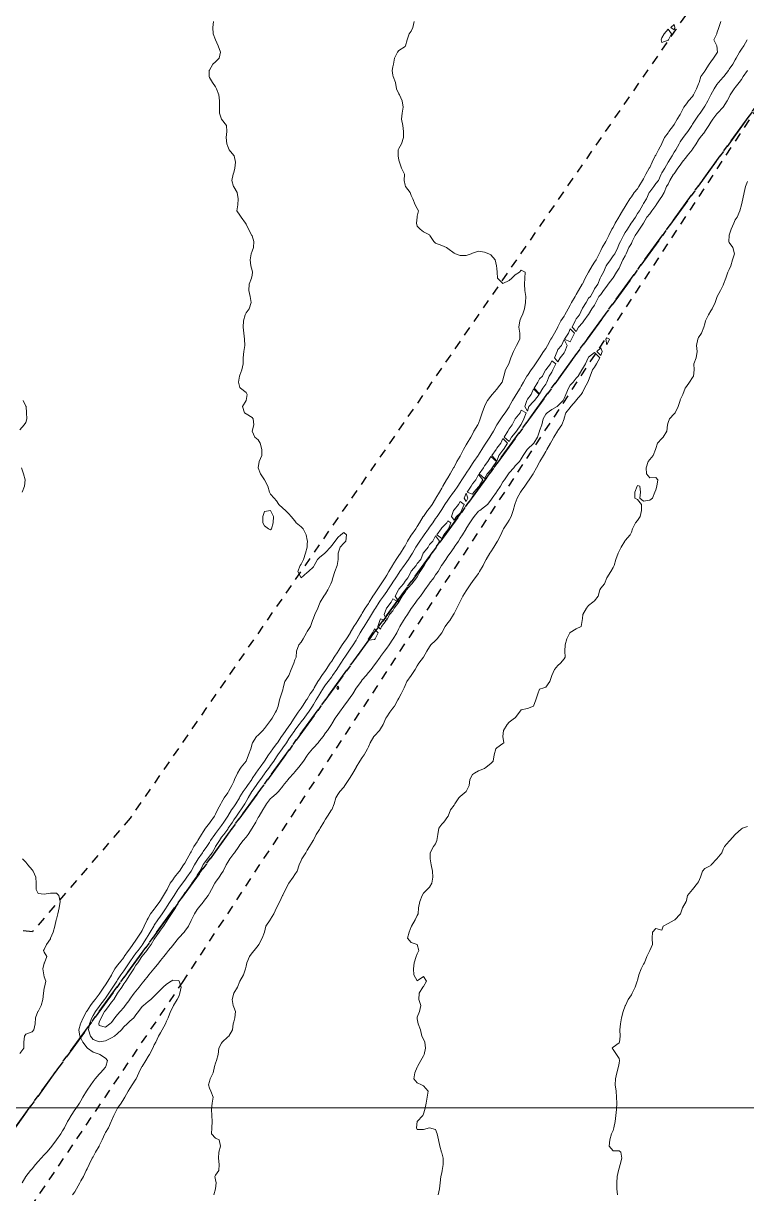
# Model space of a CAD drawing. Header units: centimetres. Extents: x 0 to 642158, y -847 to 649707.
# Drawn here: x 616081 to 616140.2, y 620880.4 to 620976.1 of the extents above; entities that cross this region are included whole.
import ezdxf

# ---------------------------------------------------------------- set-up
doc = ezdxf.new("R2010")
doc.units = ezdxf.units.CM
doc.header["$MEASUREMENT"] = 0
doc.linetypes.add('CENTERX2', pattern=[4, 2.5, -0.5, 0.5, -0.5])
doc.linetypes.add('JIS_02_0.7', pattern=[1.35, 0.75, -0.6])
for name, color, linetype, lineweight in [('MEV_grille', 254, 'Continuous', 9), ('WAL_parcellaire agricole', 7, 'JIS_02_0.7', 25), ('WAL_topographie 0.5', 253, 'Continuous', 20)]:
    doc.layers.add(name, color=color, linetype=linetype, lineweight=lineweight)
doc.layers.add('SPW_parcellaire cadastral', color=7, linetype='CENTERX2', lineweight=25, true_color=0xff0542)

# ---------------------------------------------------------------- blocks, each defined once
blk = doc.blocks.new('*U114')
at = {"layer": 'MEV_grille', "transparency": 33554687}
blk.add_lwpolyline([(-1338.461, 0), (1338.461, 0)], dxfattribs=at)
blk = doc.blocks.new('*U115')
at = {"layer": 'MEV_grille', "color": 0, "linetype": 'ByBlock', "lineweight": -2, "transparency": 16777216}
blk.add_blockref('*U114', (0, -1500), dxfattribs=at)

msp = doc.modelspace()

# ---------------------------------------------------------------- linework, layer by layer
at = {"layer": 'SPW_parcellaire cadastral'}
for points in [[(616031.537, 621061.047), (616071.296, 621032.515), (616131.436, 621110.214), (616203.864, 621055.115), (616144.734, 620974.533), (616080.198, 620885.531), (616077.163, 620887.867), (616061.829, 620900.382), (616015.821, 620937.439), (615969.003, 620975.449), (615975.675, 621007.177), (615976.309, 621011.064), (615979.34, 621025.789), (615982.812, 621040.628), (615983.011, 621041.574), (615985.549, 621053.648), (615985.909, 621055.307), (615989.278, 621069.963), (615990.634, 621076.479), (615992.086, 621082.87), (615993.251, 621088.613), (615997.419, 621085.792), (616031.537, 621061.047)], [(616080.198, 620885.531), (616144.734, 620974.533), (616149.715, 620970.824), (616191.526, 620940.742), (616250.942, 621018.209), (616261.912, 620966.122), (616263.613, 620952.538), (616261.41, 620918.602), (616259.582, 620897.225), (616259.185, 620882.418), (616258.186, 620828.585), (616258.195, 620804.368), (616254.945, 620806.243), (616180.117, 620849.425), (616137.678, 620793.39), (616104.658, 620794.238), (616090.293, 620793.326), (616059.536, 620788.639)]]:
    msp.add_lwpolyline(points, dxfattribs=at)
at = {"layer": 'WAL_parcellaire agricole'}
for points in [[(615993.69, 621087.772), (615996.857, 621085.772), (616071.363, 621033.532), (616158.049, 621144.691), (616223.154, 621092.299), (616150.533, 620998.958), (616089.777, 620911.085), (616081.778, 620901.784), (616076.078, 620902.284), (616069.979, 620895.383), (615970.471, 620972.87), (615993.69, 621087.772)], [(616256.531, 621010.471), (616261.045, 620978.872), (616264.204, 620946.972), (616264.54, 620929.472), (616262.543, 620906.472), (616257.382, 620855.139), (616253.22, 620818.805), (616251.222, 620803.638), (616172.383, 620852.629), (616133.223, 620798.458), (616052.891, 620793.615), (616033.49, 620809.78), (616068.05, 620859.117), (616094.045, 620897.619), (616146.369, 620977.291), (616189.372, 620943.13), (616227.866, 620992.8), (616253.195, 621026.136), (616256.531, 621010.471)]]:
    msp.add_lwpolyline(points, dxfattribs=at)
at = {"layer": 'WAL_topographie 0.5'}
for points in [[(616096.583, 620976.25), (616096.536, 620975.75), (616096.573, 620975.25), (616096.75, 620974.75), (616096.75, 620974.75), (616096.961, 620974.25), (616097.15, 620973.75), (616097.04, 620973.25), (616096.75, 620972.95), (616096.528, 620972.75), (616096.25, 620972.281), (616096.232, 620972.25), (616096.227, 620971.75), (616096.25, 620971.679), (616096.5, 620971.25), (616096.75, 620970.917), (616096.844, 620970.75), (616097.017, 620970.25), (616097.083, 620969.75), (616097.088, 620969.25), (616097.073, 620968.75), (616097.25, 620968.25), (616097.25, 620968.25), (616097.646, 620967.75), (616097.672, 620967.25), (616097.622, 620966.75), (616097.69, 620966.25), (616097.75, 620966.023), (616097.881, 620965.75), (616098.25, 620965.278), (616098.266, 620965.25), (616098.38, 620964.75), (616098.344, 620964.25), (616098.25, 620963.904), (616098.199, 620963.75), (616098.089, 620963.25), (616098.212, 620962.75), (616098.25, 620962.717), (616098.519, 620962.25), (616098.598, 620961.75), (616098.565, 620961.25), (616098.5, 620960.75), (616098.75, 620960.4), (616098.857, 620960.25), (616099.194, 620959.75), (616099.25, 620959.673), (616099.44, 620959.25), (616099.733, 620958.75), (616099.75, 620958.704), (616099.889, 620958.25), (616099.863, 620957.75), (616099.75, 620957.458), (616099.657, 620957.25), (616099.574, 620956.75), (616099.646, 620956.25), (616099.75, 620955.875), (616099.783, 620955.75), (616099.75, 620955.5), (616099.7, 620955.25), (616099.5, 620954.75), (616099.486, 620954.25), (616099.588, 620953.75), (616099.657, 620953.25), (616099.515, 620952.75), (616099.25, 620952.429), (616099.181, 620952.25), (616099.047, 620951.75), (616099.021, 620951.25), (616099.074, 620950.75), (616099.128, 620950.25), (616099.139, 620949.75), (616099.058, 620949.25), (616099, 620948.75), (616099.007, 620948.25), (616098.913, 620947.75), (616098.75, 620947.313), (616098.72, 620947.25), (616098.621, 620946.75), (616098.75, 620946.306), (616098.8, 620946.25), (616099.25, 620945.904), (616099.33, 620945.75), (616099.25, 620945.25), (616099.25, 620945.25), (616098.956, 620944.75), (616099.132, 620944.25), (616099.25, 620944.15), (616099.75, 620943.85), (616099.824, 620943.75), (616099.885, 620943.25), (616099.75, 620942.75), (616099.958, 620942.25), (616100.25, 620942.031), (616100.411, 620941.75), (616100.54, 620941.25), (616100.536, 620940.75), (616100.317, 620940.25), (616100.25, 620939.75), (616100.432, 620939.25), (616100.75, 620938.75), (616100.75, 620938.75), (616101.019, 620938.25), (616101.162, 620937.75), (616101.25, 620937.583), (616101.55, 620937.25), (616101.75, 620937.028), (616101.929, 620936.75), (616102.25, 620936.45), (616102.464, 620936.25), (616102.75, 620935.964), (616102.95, 620935.75), (616103.25, 620935.404), (616103.35, 620935.25), (616103.75, 620934.902), (616103.917, 620934.75), (616104.157, 620934.25), (616104.25, 620933.833), (616104.269, 620933.75), (616104.25, 620933.5), (616104.235, 620933.25), (616104.115, 620932.75), (616103.936, 620932.25), (616103.75, 620931.854), (616103.684, 620931.75), (616103.493, 620931.25), (616103.75, 620930.75), (616104.25, 620931.177), (616104.368, 620931.25), (616104.75, 620931.632), (616104.818, 620931.75), (616105.099, 620932.25), (616105.25, 620932.41), (616105.686, 620932.75), (616105.75, 620932.816), (616106.143, 620933.25), (616106.25, 620933.375), (616106.544, 620933.75), (616106.75, 620934.038), (616107, 620934.25), (616107.25, 620934.456), (616107.456, 620934.25), (616107.4, 620933.75), (616107.25, 620933.568), (616106.941, 620933.25), (616106.774, 620932.75), (616106.774, 620932.25), (616106.75, 620932.083), (616106.699, 620931.75), (616106.495, 620931.25), (616106.348, 620930.75), (616106.25, 620930.427), (616106.169, 620930.25), (616105.926, 620929.75), (616105.75, 620929.44), (616105.609, 620929.25), (616105.314, 620928.75), (616105.25, 620928.604), (616105.111, 620928.25), (616104.871, 620927.75), (616104.75, 620927.442), (616104.672, 620927.25), (616104.512, 620926.75), (616104.25, 620926.36), (616104.182, 620926.25), (616103.927, 620925.75), (616103.75, 620925.482), (616103.564, 620925.25), (616103.37, 620924.75), (616103.342, 620924.25), (616103.25, 620924.017), (616103.155, 620923.75), (616102.935, 620923.25), (616102.75, 620922.75), (616102.75, 620922.75), (616102.417, 620922.25), (616102.287, 620921.75), (616102.25, 620921.583), (616102.147, 620921.25), (616101.996, 620920.75), (616101.886, 620920.25), (616101.75, 620919.898), (616101.657, 620919.75), (616101.372, 620919.25), (616101.25, 620919.054), (616101.009, 620918.75), (616100.75, 620918.401), (616100.615, 620918.25), (616100.25, 620917.861), (616100.107, 620917.75), (616099.778, 620917.25), (616099.75, 620917.15), (616099.637, 620916.75), (616099.462, 620916.25), (616099.25, 620915.75), (616099.25, 620915.75), (616098.86, 620915.25), (616098.75, 620915.081), (616098.538, 620914.75), (616098.317, 620914.25), (616098.25, 620914.072), (616098.098, 620913.75), (616097.818, 620913.25), (616097.75, 620913.138), (616097.454, 620912.75), (616097.25, 620912.355), (616097.184, 620912.25), (616096.906, 620911.75), (616096.75, 620911.402), (616096.659, 620911.25), (616096.316, 620910.75), (616096.25, 620910.658), (616095.927, 620910.25), (616095.75, 620909.957), (616095.615, 620909.75), (616095.319, 620909.25), (616095.25, 620909.137), (616094.988, 620908.75), (616094.75, 620908.321), (616094.708, 620908.25), (616094.429, 620907.75), (616094.25, 620907.401), (616094.14, 620907.25), (616093.795, 620906.75), (616093.75, 620906.683), (616093.412, 620906.25), (616093.25, 620906.039), (616093.039, 620905.75), (616092.792, 620905.25), (616092.75, 620905.165), (616092.506, 620904.75), (616092.25, 620904.329), (616092.192, 620904.25), (616091.825, 620903.75), (616091.75, 620903.641), (616091.44, 620903.25), (616091.25, 620902.9), (616091.165, 620902.75), (616090.925, 620902.25), (616090.75, 620901.892), (616090.661, 620901.75), (616090.349, 620901.25), (616090.25, 620901.095), (616089.996, 620900.75), (616089.75, 620900.376), (616089.652, 620900.25), (616089.297, 620899.75), (616089.25, 620899.68), (616088.901, 620899.25), (616088.75, 620899.039), (616088.532, 620898.75), (616088.261, 620898.25), (616088.25, 620898.231), (616087.936, 620897.75), (616087.75, 620897.444), (616087.61, 620897.25), (616087.29, 620896.75), (616087.25, 620896.69), (616086.903, 620896.25), (616086.75, 620896.037), (616086.521, 620895.75), (616086.25, 620895.307), (616086.212, 620895.25), (616085.924, 620894.75), (616085.75, 620894.302), (616085.723, 620894.25), (616085.584, 620893.75), (616085.66, 620893.25), (616085.75, 620893.071), (616085.893, 620892.75), (616086.25, 620892.284), (616086.289, 620892.25), (616086.75, 620891.925), (616087.25, 620891.761), (616087.299, 620891.75), (616087.75, 620891.428), (616087.925, 620891.25), (616087.783, 620890.75), (616087.75, 620890.708), (616087.359, 620890.25), (616087.25, 620890.142), (616086.91, 620889.75), (616086.75, 620889.533), (616086.549, 620889.25), (616086.25, 620888.822), (616086.202, 620888.75), (616085.911, 620888.25), (616085.75, 620887.953), (616085.641, 620887.75), (616085.285, 620887.25), (616085.25, 620887.201), (616084.938, 620886.75), (616084.75, 620886.411), (616084.664, 620886.25), (616084.41, 620885.75), (616084.25, 620885.486), (616084.106, 620885.25), (616083.75, 620884.757), (616083.745, 620884.75), (616083.372, 620884.25), (616083.25, 620884.095), (616082.963, 620883.75), (616082.75, 620883.527), (616082.487, 620883.25), (616082.25, 620882.991), (616082.045, 620882.75), (616081.75, 620882.391), (616081.636, 620882.25), (616081.25, 620881.759), (616081.244, 620881.75), (616080.937, 620881.25)], [(616112.987, 620976.25), (616112.895, 620975.75), (616112.75, 620975.475), (616112.577, 620975.25), (616112.417, 620974.75), (616112.288, 620974.25), (616112.25, 620974.206), (616111.75, 620973.886), (616111.625, 620973.75), (616111.397, 620973.25), (616111.313, 620972.75), (616111.25, 620972.536), (616111.199, 620972.25), (616111.25, 620971.85), (616111.288, 620971.75), (616111.454, 620971.25), (616111.556, 620970.75), (616111.75, 620970.321), (616111.782, 620970.25), (616112.006, 620969.75), (616112.1, 620969.25), (616112.014, 620968.75), (616111.945, 620968.25), (616112.055, 620967.75), (616112.111, 620967.25), (616112.112, 620966.75), (616111.969, 620966.25), (616111.75, 620965.861), (616111.686, 620965.75), (616111.691, 620965.25), (616111.75, 620964.917), (616111.8, 620964.75), (616111.962, 620964.25), (616112.208, 620963.75), (616112.187, 620963.25), (616112.25, 620962.875), (616112.275, 620962.75), (616112.661, 620962.25), (616112.75, 620962.022), (616112.875, 620961.75), (616113.068, 620961.25), (616113.25, 620960.942), (616113.339, 620960.75), (616113.25, 620960.334), (616113.237, 620960.25), (616113.175, 620959.75), (616113.25, 620959.517), (616113.472, 620959.25), (616113.75, 620959.042), (616114.25, 620958.788), (616114.275, 620958.75), (616114.61, 620958.25), (616114.75, 620958.129), (616115.25, 620957.926), (616115.65, 620957.75), (616115.75, 620957.692), (616116.25, 620957.295), (616116.386, 620957.25), (616116.75, 620957.112), (616117.25, 620957.102), (616117.65, 620957.25), (616117.75, 620957.298), (616118.25, 620957.464), (616118.75, 620957.368), (616119.096, 620957.25), (616119.25, 620957.176), (616119.609, 620956.75), (616119.72, 620956.25), (616119.75, 620956.05), (616119.787, 620955.75), (616119.811, 620955.25), (616120.25, 620954.824), (616120.75, 620955.067), (616120.982, 620955.25), (616121.25, 620955.518), (616121.602, 620955.75), (616121.75, 620955.904), (616122.058, 620955.75), (616122.053, 620955.25), (616122.011, 620954.75), (616122.048, 620954.25), (616122.12, 620953.75), (616122.102, 620953.25), (616122.02, 620952.75), (616121.85, 620952.25), (616121.75, 620952.054), (616121.62, 620951.75), (616121.559, 620951.25), (616121.644, 620950.75), (616121.629, 620950.25), (616121.372, 620949.75), (616121.25, 620949.536), (616121.11, 620949.25), (616120.909, 620948.75), (616120.75, 620948.315), (616120.721, 620948.25), (616120.466, 620947.75), (616120.333, 620947.25), (616120.25, 620946.929), (616120.181, 620946.75), (616119.815, 620946.25), (616119.75, 620946.169), (616119.381, 620945.75), (616119.25, 620945.593), (616118.997, 620945.25), (616118.75, 620944.78), (616118.736, 620944.75), (616118.56, 620944.25), (616118.402, 620943.75), (616118.25, 620943.36), (616118.186, 620943.25), (616117.869, 620942.75), (616117.75, 620942.5), (616117.62, 620942.25), (616117.323, 620941.75), (616117.25, 620941.617), (616117.029, 620941.25), (616116.783, 620940.75), (616116.75, 620940.685), (616116.494, 620940.25), (616116.25, 620939.804), (616116.218, 620939.75), (616115.926, 620939.25), (616115.75, 620938.918), (616115.65, 620938.75), (616115.346, 620938.25), (616115.25, 620938.086), (616115.057, 620937.75), (616114.776, 620937.25), (616114.75, 620937.206), (616114.453, 620936.75), (616114.25, 620936.438), (616114.094, 620936.25), (616113.75, 620935.765), (616113.739, 620935.75), (616113.426, 620935.25), (616113.25, 620934.939), (616113.128, 620934.75), (616112.764, 620934.25), (616112.75, 620934.228), (616112.439, 620933.75), (616112.25, 620933.36), (616112.184, 620933.25), (616111.867, 620932.75), (616111.75, 620932.56), (616111.526, 620932.25), (616111.25, 620931.791), (616111.224, 620931.75), (616110.912, 620931.25), (616110.75, 620930.948), (616110.618, 620930.75), (616110.306, 620930.25), (616110.25, 620930.157), (616109.963, 620929.75), (616109.75, 620929.434), (616109.615, 620929.25), (616109.304, 620928.75), (616109.25, 620928.651), (616108.988, 620928.25), (616108.75, 620927.836), (616108.692, 620927.75), (616108.376, 620927.25), (616108.25, 620927.035), (616108.059, 620926.75), (616107.774, 620926.25), (616107.75, 620926.206), (616107.448, 620925.75), (616107.25, 620925.444), (616107.114, 620925.25), (616106.792, 620924.75), (616106.75, 620924.681), (616106.454, 620924.25), (616106.25, 620923.929), (616106.116, 620923.75), (616105.806, 620923.25), (616105.75, 620923.161), (616105.451, 620922.75), (616105.25, 620922.445), (616105.117, 620922.25), (616104.829, 620921.75), (616104.75, 620921.61), (616104.504, 620921.25), (616104.25, 620920.824), (616104.199, 620920.75), (616103.859, 620920.25), (616103.75, 620920.083), (616103.52, 620919.75), (616103.25, 620919.335), (616103.192, 620919.25), (616102.851, 620918.75), (616102.75, 620918.602), (616102.492, 620918.25), (616102.25, 620917.889), (616102.143, 620917.75), (616101.809, 620917.25), (616101.75, 620917.162), (616101.439, 620916.75), (616101.25, 620916.465), (616101.091, 620916.25), (616100.761, 620915.75), (616100.75, 620915.735), (616100.396, 620915.25), (616100.25, 620915.042), (616100.039, 620914.75), (616099.75, 620914.309), (616099.708, 620914.25), (616099.363, 620913.75), (616099.25, 620913.582), (616099.018, 620913.25), (616098.75, 620912.816), (616098.704, 620912.75), (616098.402, 620912.25), (616098.25, 620912.014), (616098.069, 620911.75), (616097.751, 620911.25), (616097.75, 620911.249), (616097.437, 620910.75), (616097.25, 620910.476), (616097.075, 620910.25), (616096.75, 620909.829), (616096.687, 620909.75), (616096.352, 620909.25), (616096.25, 620909.079), (616096.03, 620908.75), (616095.75, 620908.349), (616095.676, 620908.25), (616095.335, 620907.75), (616095.25, 620907.605), (616095.046, 620907.25), (616094.758, 620906.75), (616094.75, 620906.738), (616094.419, 620906.25), (616094.25, 620906.002), (616094.054, 620905.75), (616093.75, 620905.348), (616093.678, 620905.25), (616093.36, 620904.75), (616093.25, 620904.578), (616093.036, 620904.25), (616092.75, 620903.799), (616092.716, 620903.75), (616092.383, 620903.25), (616092.25, 620903.052), (616092.036, 620902.75), (616091.75, 620902.317), (616091.71, 620902.25), (616091.417, 620901.75), (616091.25, 620901.476), (616091.111, 620901.25), (616090.792, 620900.75), (616090.75, 620900.692), (616090.419, 620900.25), (616090.25, 620900.025), (616090.048, 620899.75), (616089.75, 620899.314), (616089.703, 620899.25), (616089.358, 620898.75), (616089.25, 620898.599), (616089.002, 620898.25), (616088.75, 620897.86), (616088.68, 620897.75), (616088.364, 620897.25), (616088.25, 620897.081), (616088.024, 620896.75), (616087.75, 620896.361), (616087.67, 620896.25), (616087.308, 620895.75), (616087.25, 620895.672), (616086.945, 620895.25), (616086.75, 620894.93), (616086.642, 620894.75), (616086.438, 620894.25), (616086.366, 620893.75), (616086.536, 620893.25), (616086.75, 620892.982), (616087.25, 620892.791), (616087.75, 620892.872), (616088.25, 620893.096), (616088.482, 620893.25), (616088.75, 620893.467), (616089.059, 620893.75), (616089.25, 620893.992), (616089.534, 620894.25), (616089.75, 620894.47), (616090.079, 620894.75), (616090.25, 620895), (616090.447, 620895.25), (616090.75, 620895.661), (616090.855, 620895.75), (616091.25, 620896.073), (616091.456, 620896.25), (616091.75, 620896.517), (616091.98, 620896.75), (616092.25, 620897.043), (616092.474, 620897.25), (616092.75, 620897.491), (616093.138, 620897.75), (616093.25, 620897.819), (616093.75, 620897.784), (616093.78, 620897.75), (616093.932, 620897.25), (616093.845, 620896.75), (616093.75, 620896.494), (616093.61, 620896.25), (616093.31, 620895.75), (616093.25, 620895.622), (616093.064, 620895.25), (616092.88, 620894.75), (616092.75, 620894.457), (616092.654, 620894.25), (616092.382, 620893.75), (616092.25, 620893.504), (616092.104, 620893.25), (616091.861, 620892.75), (616091.75, 620892.52), (616091.626, 620892.25), (616091.355, 620891.75), (616091.25, 620891.583), (616091.044, 620891.25), (616090.75, 620890.765), (616090.741, 620890.75), (616090.496, 620890.25), (616090.265, 620889.75), (616090.25, 620889.722), (616089.949, 620889.25), (616089.75, 620888.955), (616089.619, 620888.75), (616089.326, 620888.25), (616089.25, 620888.11), (616089.046, 620887.75), (616088.75, 620887.341), (616088.697, 620887.25), (616088.434, 620886.75), (616088.25, 620886.317), (616088.222, 620886.25), (616088.004, 620885.75), (616087.75, 620885.352), (616087.696, 620885.25), (616087.477, 620884.75), (616087.25, 620884.262), (616087.244, 620884.25), (616086.95, 620883.75), (616086.75, 620883.375), (616086.679, 620883.25), (616086.423, 620882.75), (616086.25, 620882.4), (616086.177, 620882.25), (616085.948, 620881.75), (616085.75, 620881.417), (616085.661, 620881.25), (616085.385, 620880.75), (616085.25, 620880.515), (616085.059, 620880.25)], [(616138.073, 620976.25), (616137.905, 620975.75), (616137.75, 620975.286), (616137.727, 620975.25), (616137.481, 620974.75), (616137.75, 620974.25), (616137.75, 620974.25), (616137.794, 620973.75), (616137.75, 620973.654), (616137.466, 620973.25), (616137.25, 620972.954), (616137.119, 620972.75), (616136.797, 620972.25), (616136.75, 620972.185), (616136.428, 620971.75), (616136.284, 620971.25), (616136.25, 620971.14), (616136.078, 620970.75), (616135.827, 620970.25), (616135.75, 620970.126), (616135.423, 620969.75), (616135.25, 620969.524), (616135.049, 620969.25), (616134.802, 620968.75), (616134.75, 620968.652), (616134.502, 620968.25), (616134.25, 620967.817), (616134.201, 620967.75), (616133.819, 620967.25), (616133.75, 620967.148), (616133.465, 620966.75), (616133.25, 620966.271), (616133.239, 620966.25), (616132.969, 620965.75), (616132.75, 620965.314), (616132.709, 620965.25), (616132.44, 620964.75), (616132.25, 620964.317), (616132.214, 620964.25), (616131.93, 620963.75), (616131.75, 620963.392), (616131.661, 620963.25), (616131.355, 620962.75), (616131.25, 620962.569), (616130.977, 620962.25), (616130.75, 620961.915), (616130.62, 620961.75), (616130.324, 620961.25), (616130.25, 620961.108), (616130.029, 620960.75), (616129.75, 620960.288), (616129.726, 620960.25), (616129.413, 620959.75), (616129.25, 620959.41), (616129.158, 620959.25), (616128.901, 620958.75), (616128.75, 620958.414), (616128.65, 620958.25), (616128.368, 620957.75), (616128.25, 620957.508), (616128.116, 620957.25), (616127.86, 620956.75), (616127.75, 620956.554), (616127.543, 620956.25), (616127.25, 620955.756), (616127.246, 620955.75), (616126.979, 620955.25), (616126.75, 620954.773), (616126.737, 620954.75), (616126.432, 620954.25), (616126.25, 620953.927), (616126.144, 620953.75), (616125.862, 620953.25), (616125.75, 620953.038), (616125.59, 620952.75), (616125.315, 620952.25), (616125.25, 620952.141), (616124.993, 620951.75), (616124.75, 620951.269), (616124.739, 620951.25), (616124.455, 620950.75), (616124.25, 620950.383), (616124.169, 620950.25), (616123.885, 620949.75), (616123.75, 620949.512), (616123.579, 620949.25), (616123.251, 620948.75), (616123.25, 620948.748), (616122.917, 620948.25), (616122.75, 620947.991), (616122.569, 620947.75), (616122.25, 620947.297), (616122.217, 620947.25), (616121.93, 620946.75), (616121.75, 620946.422), (616121.647, 620946.25), (616121.342, 620945.75), (616121.25, 620945.592), (616121.037, 620945.25), (616120.759, 620944.75), (616120.75, 620944.736), (616120.422, 620944.25), (616120.25, 620943.999), (616120.068, 620943.75), (616119.754, 620943.25), (616119.75, 620943.244), (616119.468, 620942.75), (616119.25, 620942.378), (616119.166, 620942.25), (616118.854, 620941.75), (616118.75, 620941.585), (616118.533, 620941.25), (616118.25, 620940.806), (616118.212, 620940.75), (616117.864, 620940.25), (616117.75, 620940.08), (616117.537, 620939.75), (616117.25, 620939.301), (616117.216, 620939.25), (616116.893, 620938.75), (616116.75, 620938.525), (616116.57, 620938.25), (616116.25, 620937.791), (616116.219, 620937.75), (616115.856, 620937.25), (616115.75, 620937.1), (616115.509, 620936.75), (616115.25, 620936.324), (616115.203, 620936.25), (616114.875, 620935.75), (616114.75, 620935.579), (616114.511, 620935.25), (616114.25, 620934.887), (616114.154, 620934.75), (616113.809, 620934.25), (616113.75, 620934.166), (616113.457, 620933.75), (616113.25, 620933.423), (616113.142, 620933.25), (616112.845, 620932.75), (616112.75, 620932.599), (616112.528, 620932.25), (616112.25, 620931.844), (616112.181, 620931.75), (616111.832, 620931.25), (616111.75, 620931.132), (616111.499, 620930.75), (616111.25, 620930.381), (616111.162, 620930.25), (616110.837, 620929.75), (616110.75, 620929.622), (616110.492, 620929.25), (616110.25, 620928.913), (616110.13, 620928.75), (616109.821, 620928.25), (616109.75, 620928.138), (616109.513, 620927.75), (616109.25, 620927.319), (616109.206, 620927.25), (616108.901, 620926.75), (616108.75, 620926.517), (616108.581, 620926.25), (616108.308, 620925.75), (616108.25, 620925.65), (616108.007, 620925.25), (616107.75, 620924.89), (616107.648, 620924.75), (616107.323, 620924.25), (616107.25, 620924.138), (616107.005, 620923.75), (616106.75, 620923.381), (616106.663, 620923.25), (616106.328, 620922.75), (616106.25, 620922.649), (616105.952, 620922.25), (616105.75, 620921.978), (616105.594, 620921.75), (616105.287, 620921.25), (616105.25, 620921.192), (616104.98, 620920.75), (616104.75, 620920.376), (616104.668, 620920.25), (616104.347, 620919.75), (616104.25, 620919.617), (616103.987, 620919.25), (616103.75, 620918.951), (616103.602, 620918.75), (616103.25, 620918.286), (616103.224, 620918.25), (616102.879, 620917.75), (616102.75, 620917.559), (616102.546, 620917.25), (616102.25, 620916.833), (616102.191, 620916.75), (616101.858, 620916.25), (616101.75, 620916.085), (616101.528, 620915.75), (616101.25, 620915.376), (616101.157, 620915.25), (616100.778, 620914.75), (616100.75, 620914.714), (616100.426, 620914.25), (616100.25, 620914.005), (616100.075, 620913.75), (616099.75, 620913.288), (616099.724, 620913.25), (616099.43, 620912.75), (616099.25, 620912.453), (616099.143, 620912.25), (616098.833, 620911.75), (616098.75, 620911.658), (616098.465, 620911.25), (616098.25, 620910.951), (616098.129, 620910.75), (616097.8, 620910.25), (616097.75, 620910.187), (616097.427, 620909.75), (616097.25, 620909.528), (616097.069, 620909.25), (616096.762, 620908.75), (616096.75, 620908.731), (616096.486, 620908.25), (616096.25, 620907.961), (616096.09, 620907.75), (616095.75, 620907.278), (616095.734, 620907.25), (616095.483, 620906.75), (616095.25, 620906.401), (616095.16, 620906.25), (616094.827, 620905.75), (616094.75, 620905.647), (616094.482, 620905.25), (616094.25, 620904.956), (616094.104, 620904.75), (616093.75, 620904.254), (616093.747, 620904.25), (616093.479, 620903.75), (616093.25, 620903.403), (616093.158, 620903.25), (616092.837, 620902.75), (616092.75, 620902.622), (616092.51, 620902.25), (616092.25, 620901.923), (616092.136, 620901.75), (616091.798, 620901.25), (616091.75, 620901.186), (616091.498, 620900.75), (616091.25, 620900.424), (616091.132, 620900.25), (616090.75, 620899.773), (616090.733, 620899.75), (616090.395, 620899.25), (616090.25, 620899.043), (616090.08, 620898.75), (616089.75, 620898.265), (616089.74, 620898.25), (616089.429, 620897.75), (616089.25, 620897.515), (616089.093, 620897.25), (616088.75, 620896.762), (616088.742, 620896.75), (616088.429, 620896.25), (616088.25, 620896.029), (616088.069, 620895.75), (616087.75, 620895.34), (616087.688, 620895.25), (616087.402, 620894.75), (616087.25, 620894.388), (616087.211, 620894.25), (616087.25, 620894.112), (616087.75, 620893.98), (616088.122, 620894.25), (616088.25, 620894.367), (616088.525, 620894.75), (616088.75, 620895.01), (616088.954, 620895.25), (616089.25, 620895.598), (616089.363, 620895.75), (616089.74, 620896.25), (616089.75, 620896.262), (616090.1, 620896.75), (616090.25, 620896.93), (616090.499, 620897.25), (616090.75, 620897.575), (616090.888, 620897.75), (616091.25, 620898.182), (616091.31, 620898.25), (616091.717, 620898.75), (616091.75, 620898.79), (616092.112, 620899.25), (616092.25, 620899.422), (616092.522, 620899.75), (616092.75, 620900.045), (616092.917, 620900.25), (616093.25, 620900.657), (616093.328, 620900.75), (616093.722, 620901.25), (616093.75, 620901.28), (616094.178, 620901.75), (616094.25, 620901.843), (616094.544, 620902.25), (616094.75, 620902.701), (616094.779, 620902.75), (616095.026, 620903.25), (616095.25, 620903.604), (616095.356, 620903.75), (616095.75, 620904.212), (616095.78, 620904.25), (616096.151, 620904.75), (616096.25, 620904.933), (616096.436, 620905.25), (616096.695, 620905.75), (616096.75, 620905.835), (616097.044, 620906.25), (616097.25, 620906.545), (616097.389, 620906.75), (616097.627, 620907.25), (616097.75, 620907.472), (616097.92, 620907.75), (616098.25, 620908.175), (616098.314, 620908.25), (616098.656, 620908.75), (616098.75, 620908.899), (616099.017, 620909.25), (616099.25, 620909.535), (616099.423, 620909.75), (616099.744, 620910.25), (616099.75, 620910.26), (616100.056, 620910.75), (616100.25, 620911.132), (616100.333, 620911.25), (616100.627, 620911.75), (616100.75, 620911.963), (616100.916, 620912.25), (616101.25, 620912.678), (616101.32, 620912.75), (616101.75, 620913.099), (616101.895, 620913.25), (616102.25, 620913.697), (616102.295, 620913.75), (616102.699, 620914.25), (616102.75, 620914.316), (616103.15, 620914.75), (616103.25, 620914.873), (616103.57, 620915.25), (616103.75, 620915.488), (616103.952, 620915.75), (616104.25, 620916.208), (616104.282, 620916.25), (616104.681, 620916.75), (616104.75, 620916.837), (616105.132, 620917.25), (616105.25, 620917.401), (616105.545, 620917.75), (616105.75, 620918.047), (616105.914, 620918.25), (616106.226, 620918.75), (616106.25, 620918.79), (616106.548, 620919.25), (616106.75, 620919.559), (616106.889, 620919.75), (616107.25, 620920.25), (616107.25, 620920.25), (616107.636, 620920.75), (616107.75, 620920.946), (616107.967, 620921.25), (616108.25, 620921.722), (616108.272, 620921.75), (616108.656, 620922.25), (616108.75, 620922.384), (616109.064, 620922.75), (616109.25, 620922.986), (616109.474, 620923.25), (616109.75, 620923.63), (616109.854, 620923.75), (616110.218, 620924.25), (616110.25, 620924.297), (616110.567, 620924.75), (616110.75, 620924.997), (616110.939, 620925.25), (616111.25, 620925.73), (616111.265, 620925.75), (616111.579, 620926.25), (616111.75, 620926.604), (616111.829, 620926.75), (616112.123, 620927.25), (616112.25, 620927.467), (616112.459, 620927.75), (616112.75, 620928.233), (616112.763, 620928.25), (616113.126, 620928.75), (616113.25, 620928.919), (616113.509, 620929.25), (616113.75, 620929.582), (616113.868, 620929.75), (616114.211, 620930.25), (616114.25, 620930.308), (616114.593, 620930.75), (616114.75, 620930.985), (616114.96, 620931.25), (616115.238, 620931.75), (616115.25, 620931.771), (616115.574, 620932.25), (616115.75, 620932.518), (616115.926, 620932.75), (616116.25, 620933.218), (616116.271, 620933.25), (616116.609, 620933.75), (616116.75, 620933.984), (616116.939, 620934.25), (616117.236, 620934.75), (616117.25, 620934.77), (616117.557, 620935.25), (616117.75, 620935.564), (616117.895, 620935.75), (616118.25, 620936.179), (616118.363, 620936.25), (616118.75, 620936.559), (616118.987, 620936.75), (616119.25, 620937.105), (616119.368, 620937.25), (616119.715, 620937.75), (616119.75, 620937.808), (616120.064, 620938.25), (616120.25, 620938.591), (616120.369, 620938.75), (616120.71, 620939.25), (616120.75, 620939.321), (616121.129, 620939.75), (616121.25, 620939.91), (616121.605, 620940.25), (616121.75, 620940.467), (616121.915, 620940.75), (616122.245, 620941.25), (616122.25, 620941.255), (616122.75, 620941.731), (616122.768, 620941.75), (616123.071, 620942.25), (616123.246, 620942.75), (616123.25, 620942.762), (616123.437, 620943.25), (616123.553, 620943.75), (616123.75, 620944.134), (616123.867, 620944.25), (616124.25, 620944.517), (616124.679, 620944.75), (616124.75, 620944.817), (616125.176, 620945.25), (616125.25, 620945.411), (616125.396, 620945.75), (616125.605, 620946.25), (616125.75, 620946.5), (616126, 620946.75), (616126.25, 620947.077), (616126.402, 620947.25), (616126.698, 620947.75), (616126.75, 620947.846), (616127.003, 620948.25), (616127.214, 620948.75), (616127.25, 620948.797), (616127.75, 620949.175), (616128.175, 620948.75), (616127.908, 620948.25), (616127.75, 620947.976), (616127.58, 620947.75), (616127.383, 620947.25), (616127.25, 620946.871), (616127.179, 620946.75), (616126.919, 620946.25), (616126.75, 620945.903), (616126.657, 620945.75), (616126.25, 620945.26), (616126.234, 620945.25), (616125.795, 620944.75), (616125.75, 620944.685), (616125.404, 620944.25), (616125.25, 620943.788), (616125.243, 620943.75), (616125.079, 620943.25), (616124.75, 620942.797), (616124.706, 620942.75), (616124.419, 620942.25), (616124.25, 620941.939), (616124.133, 620941.75), (616123.845, 620941.25), (616123.75, 620941.083), (616123.556, 620940.75), (616123.269, 620940.25), (616123.25, 620940.213), (616122.99, 620939.75), (616122.75, 620939.313), (616122.71, 620939.25), (616122.385, 620938.75), (616122.25, 620938.552), (616122.028, 620938.25), (616121.75, 620937.833), (616121.679, 620937.75), (616121.425, 620937.25), (616121.25, 620936.813), (616121.231, 620936.75), (616121.097, 620936.25), (616120.912, 620935.75), (616120.75, 620935.469), (616120.623, 620935.25), (616120.31, 620934.75), (616120.25, 620934.635), (616120.074, 620934.25), (616119.801, 620933.75), (616119.75, 620933.665), (616119.493, 620933.25), (616119.25, 620932.872), (616119.17, 620932.75), (616118.891, 620932.25), (616118.75, 620931.983), (616118.639, 620931.75), (616118.337, 620931.25), (616118.25, 620931.106), (616117.981, 620930.75), (616117.75, 620930.429), (616117.631, 620930.25), (616117.305, 620929.75), (616117.25, 620929.665), (616116.975, 620929.25), (616116.75, 620928.806), (616116.725, 620928.75), (616116.47, 620928.25), (616116.25, 620927.81), (616116.218, 620927.75), (616115.91, 620927.25), (616115.75, 620927.055), (616115.528, 620926.75), (616115.25, 620926.25), (616115.25, 620926.25), (616114.875, 620925.75), (616114.75, 620925.623), (616114.359, 620925.25), (616114.25, 620925.104), (616114.04, 620924.75), (616113.75, 620924.26), (616113.744, 620924.25), (616113.387, 620923.75), (616113.25, 620923.533), (616113.087, 620923.25), (616112.756, 620922.75), (616112.75, 620922.743), (616112.391, 620922.25), (616112.25, 620921.921), (616112.181, 620921.75), (616111.936, 620921.25), (616111.75, 620920.905), (616111.662, 620920.75), (616111.384, 620920.25), (616111.25, 620920.065), (616111.012, 620919.75), (616110.75, 620919.379), (616110.674, 620919.25), (616110.464, 620918.75), (616110.25, 620918.384), (616110.147, 620918.25), (616109.75, 620917.804), (616109.708, 620917.75), (616109.396, 620917.25), (616109.25, 620916.917), (616109.174, 620916.75), (616108.894, 620916.25), (616108.75, 620916.038), (616108.557, 620915.75), (616108.265, 620915.25), (616108.25, 620915.224), (616107.969, 620914.75), (616107.75, 620914.409), (616107.644, 620914.25), (616107.338, 620913.75), (616107.25, 620913.613), (616106.924, 620913.25), (616106.75, 620913.024), (616106.591, 620912.75), (616106.453, 620912.25), (616106.25, 620911.763), (616106.244, 620911.75), (616105.9, 620911.25), (616105.75, 620910.986), (616105.607, 620910.75), (616105.299, 620910.25), (616105.25, 620910.158), (616104.994, 620909.75), (616104.75, 620909.287), (616104.725, 620909.25), (616104.443, 620908.75), (616104.25, 620908.45), (616104.135, 620908.25), (616103.817, 620907.75), (616103.75, 620907.61), (616103.587, 620907.25), (616103.42, 620906.75), (616103.25, 620906.461), (616103.105, 620906.25), (616102.75, 620905.758), (616102.745, 620905.75), (616102.477, 620905.25), (616102.25, 620904.781), (616102.233, 620904.75), (616102.016, 620904.25), (616101.75, 620903.75), (616101.75, 620903.75), (616101.533, 620903.25), (616101.25, 620902.81), (616101.209, 620902.75), (616100.872, 620902.25), (616100.75, 620901.75), (616100.75, 620901.75), (616100.578, 620901.25), (616100.301, 620900.75), (616100.25, 620900.672), (616099.919, 620900.25), (616099.75, 620900.069), (616099.526, 620899.75), (616099.312, 620899.25), (616099.25, 620898.964), (616099.199, 620898.75), (616099.05, 620898.25), (616098.75, 620897.75), (616098.75, 620897.75), (616098.54, 620897.25), (616098.25, 620896.75), (616098.25, 620896.75), (616098.121, 620896.25), (616098.185, 620895.75), (616098.25, 620895.607), (616098.386, 620895.25), (616098.337, 620894.75), (616098.25, 620894.417), (616098.196, 620894.25), (616098.139, 620893.75), (616097.831, 620893.25), (616097.75, 620893.184), (616097.29, 620892.75), (616097.25, 620892.679), (616097.032, 620892.25), (616096.958, 620891.75), (616096.821, 620891.25), (616096.75, 620891.028), (616096.682, 620890.75), (616096.574, 620890.25), (616096.313, 620889.75), (616096.25, 620889.528), (616096.176, 620889.25), (616096.25, 620889), (616096.366, 620888.75), (616096.562, 620888.25), (616096.468, 620887.75), (616096.414, 620887.25), (616096.444, 620886.75), (616096.477, 620886.25), (616096.445, 620885.75), (616096.429, 620885.25), (616096.75, 620884.89), (616097.041, 620884.75), (616097.159, 620884.25), (616097.02, 620883.75), (616097, 620883.25), (616097.04, 620882.75), (616097.019, 620882.25), (616096.75, 620881.861), (616096.71, 620881.75), (616096.75, 620881.5), (616096.813, 620881.25), (616096.75, 620880.75), (616096.75, 620880.75), (616096.607, 620880.25)], [(616133.75, 620974.723), (616133.773, 620974.75), (616134.043, 620975.25), (616133.75, 620975.636), (616133.435, 620975.25), (616133.25, 620974.917), (616133.181, 620974.75), (616133.25, 620974.542), (616133.75, 620974.723)], [(616134.25, 620975.583), (616134.317, 620975.75), (616134.25, 620976), (616133.977, 620975.75), (616134.25, 620975.583)], [(616140.223, 620974.75), (616139.941, 620974.25), (616139.75, 620973.984), (616139.596, 620973.75), (616139.322, 620973.25), (616139.25, 620973.129), (616139.04, 620972.75), (616138.75, 620972.348), (616138.68, 620972.25), (616138.303, 620971.75), (616138.25, 620971.688), (616137.878, 620971.25), (616137.75, 620971.099), (616137.521, 620970.75), (616137.253, 620970.25), (616137.25, 620970.244), (616137.004, 620969.75), (616136.75, 620969.337), (616136.695, 620969.25), (616136.37, 620968.75), (616136.25, 620968.593), (616136.031, 620968.25), (616135.75, 620967.847), (616135.685, 620967.75), (616135.359, 620967.25), (616135.25, 620967.12), (616134.992, 620966.75), (616134.75, 620966.4), (616134.656, 620966.25), (616134.377, 620965.75), (616134.25, 620965.551), (616134.093, 620965.25), (616133.75, 620964.75), (616133.75, 620964.75), (616133.493, 620964.25), (616133.25, 620963.86), (616133.195, 620963.75), (616132.974, 620963.25), (616132.75, 620962.994), (616132.587, 620962.75), (616132.25, 620962.325), (616132.203, 620962.25), (616131.981, 620961.75), (616131.75, 620961.375), (616131.683, 620961.25), (616131.417, 620960.75), (616131.25, 620960.539), (616131.079, 620960.25), (616130.75, 620959.793), (616130.723, 620959.75), (616130.445, 620959.25), (616130.25, 620959.002), (616130.116, 620958.75), (616129.861, 620958.25), (616129.75, 620958.058), (616129.637, 620957.75), (616129.399, 620957.25), (616129.25, 620957.088), (616129.044, 620956.75), (616128.75, 620956.353), (616128.693, 620956.25), (616128.472, 620955.75), (616128.25, 620955.354), (616128.203, 620955.25), (616127.996, 620954.75), (616127.75, 620954.39), (616127.684, 620954.25), (616127.405, 620953.75), (616127.25, 620953.605), (616127.065, 620953.25), (616126.75, 620952.788), (616126.73, 620952.75), (616126.497, 620952.25), (616126.25, 620951.919), (616126.165, 620951.75), (616125.909, 620951.25), (616126.25, 620950.904), (616126.439, 620951.25), (616126.75, 620951.591), (616126.868, 620951.75), (616127.223, 620952.25), (616127.25, 620952.277), (616127.527, 620952.75), (616127.75, 620953.055), (616127.853, 620953.25), (616128.086, 620953.75), (616128.25, 620953.928), (616128.466, 620954.25), (616128.75, 620954.597), (616128.858, 620954.75), (616129.227, 620955.25), (616129.25, 620955.275), (616129.539, 620955.75), (616129.75, 620956.081), (616129.843, 620956.25), (616130.062, 620956.75), (616130.25, 620957.073), (616130.33, 620957.25), (616130.547, 620957.75), (616130.75, 620958.078), (616130.823, 620958.25), (616131.054, 620958.75), (616131.25, 620959.011), (616131.407, 620959.25), (616131.75, 620959.744), (616131.754, 620959.75), (616132.022, 620960.25), (616132.25, 620960.508), (616132.42, 620960.75), (616132.75, 620961.194), (616132.789, 620961.25), (616133.117, 620961.75), (616133.25, 620961.938), (616133.421, 620962.25), (616133.629, 620962.75), (616133.75, 620962.953), (616133.885, 620963.25), (616134.206, 620963.75), (616134.25, 620963.797), (616134.553, 620964.25), (616134.75, 620964.51), (616134.907, 620964.75), (616135.25, 620965.187), (616135.3, 620965.25), (616135.71, 620965.75), (616135.75, 620965.799), (616136.043, 620966.25), (616136.25, 620966.574), (616136.369, 620966.75), (616136.75, 620967.23), (616136.765, 620967.25), (616137.088, 620967.75), (616137.25, 620968.006), (616137.403, 620968.25), (616137.75, 620968.708), (616137.786, 620968.75), (616138.25, 620969.241), (616138.258, 620969.25), (616138.591, 620969.75), (616138.75, 620970.072), (616138.834, 620970.25), (616139.158, 620970.75), (616139.25, 620970.862), (616139.57, 620971.25), (616139.75, 620971.52), (616139.897, 620971.75), (616140.234, 620972.25)], [(616140.25, 620963.153), (616140.094, 620962.75), (616139.962, 620962.25), (616139.867, 620961.75), (616139.75, 620961.25), (616139.75, 620961.25), (616139.614, 620960.75), (616139.41, 620960.25), (616139.25, 620960.023), (616139.116, 620959.75), (616138.92, 620959.25), (616138.75, 620958.778), (616138.742, 620958.75), (616138.724, 620958.25), (616138.75, 620958.175), (616139.043, 620957.75), (616139.179, 620957.25), (616139.006, 620956.75), (616138.878, 620956.25), (616138.75, 620955.96), (616138.65, 620955.75), (616138.463, 620955.25), (616138.295, 620954.75), (616138.25, 620954.683), (616138.037, 620954.25), (616137.776, 620953.75), (616137.75, 620953.675), (616137.608, 620953.25), (616137.368, 620952.75), (616137.25, 620952.592), (616137.059, 620952.25), (616136.818, 620951.75), (616136.75, 620951.519), (616136.685, 620951.25), (616136.475, 620950.75), (616136.25, 620950.404), (616136.176, 620950.25), (616136.069, 620949.75), (616136.141, 620949.25), (616136.048, 620948.75), (616135.867, 620948.25), (616135.889, 620947.75), (616135.829, 620947.25), (616135.75, 620947.119), (616135.504, 620946.75), (616135.25, 620946.394), (616135.161, 620946.25), (616134.949, 620945.75), (616134.75, 620945.297), (616134.729, 620945.25), (616134.579, 620944.75), (616134.329, 620944.25), (616134.25, 620944.158), (616133.865, 620943.75), (616133.75, 620943.434), (616133.701, 620943.25), (616133.647, 620942.75), (616133.341, 620942.25), (616133.25, 620942.15), (616132.886, 620941.75), (616132.75, 620941.309), (616132.732, 620941.25), (616132.521, 620940.75), (616132.25, 620940.417), (616132.127, 620940.25), (616131.952, 620939.75), (616132, 620939.25), (616132.25, 620938.929), (616132.75, 620938.946), (616132.922, 620938.75), (616132.823, 620938.25), (616132.75, 620937.942), (616132.68, 620937.75), (616132.472, 620937.25), (616132.25, 620937.083), (616131.75, 620937.016), (616131.432, 620937.25), (616131.5, 620937.75), (616131.438, 620938.25), (616131.25, 620938.297), (616131.212, 620938.25), (616131.021, 620937.75), (616131.028, 620937.25), (616131.25, 620937.139), (616131.568, 620936.75), (616131.576, 620936.25), (616131.477, 620935.75), (616131.25, 620935.427), (616131.101, 620935.25), (616130.848, 620934.75), (616130.75, 620934.485), (616130.653, 620934.25), (616130.25, 620933.779), (616130.215, 620933.75), (616129.912, 620933.25), (616129.75, 620932.906), (616129.669, 620932.75), (616129.482, 620932.25), (616129.346, 620931.75), (616129.25, 620931.571), (616129.07, 620931.25), (616128.75, 620930.75), (616128.75, 620930.75), (616128.554, 620930.25), (616128.25, 620929.882), (616128.179, 620929.75), (616128.042, 620929.25), (616127.75, 620928.846), (616127.594, 620928.75), (616127.25, 620928.475), (616127.083, 620928.25), (616126.796, 620927.75), (616126.75, 620927.417), (616126.732, 620927.25), (616126.639, 620926.75), (616126.25, 620926.561), (616125.75, 620926.266), (616125.732, 620926.25), (616125.464, 620925.75), (616125.33, 620925.25), (616125.313, 620924.75), (616125.329, 620924.25), (616125.25, 620924.114), (616124.964, 620923.75), (616124.75, 620923.574), (616124.461, 620923.25), (616124.25, 620922.75), (616124.25, 620922.75), (616124.083, 620922.25), (616123.75, 620921.795), (616123.583, 620921.75), (616123.25, 620921.625), (616123.1, 620921.25), (616122.95, 620920.75), (616122.75, 620920.25), (616122.75, 620920.25), (616122.25, 620920.056), (616121.75, 620919.929), (616121.611, 620919.75), (616121.25, 620919.286), (616121.194, 620919.25), (616120.75, 620918.942), (616120.583, 620918.75), (616120.3, 620918.25), (616120.25, 620917.75), (616120.333, 620917.25), (616120.25, 620917.194), (616119.75, 620916.838), (616119.662, 620916.75), (616119.539, 620916.25), (616119.444, 620915.75), (616119.25, 620915.544), (616118.893, 620915.25), (616118.75, 620915.145), (616118.25, 620914.95), (616117.917, 620914.75), (616117.75, 620914.641), (616117.536, 620914.25), (616117.493, 620913.75), (616117.25, 620913.25), (616117.25, 620913.25), (616116.75, 620912.85), (616116.641, 620912.75), (616116.322, 620912.25), (616116.25, 620912.143), (616115.961, 620911.75), (616115.772, 620911.25), (616115.75, 620911.221), (616115.417, 620910.75), (616115.25, 620910.576), (616115.023, 620910.25), (616114.926, 620909.75), (616114.859, 620909.25), (616114.75, 620908.981), (616114.583, 620908.75), (616114.313, 620908.25), (616114.313, 620907.75), (616114.38, 620907.25), (616114.5, 620906.75), (616114.515, 620906.25), (616114.438, 620905.75), (616114.25, 620905.434), (616114.055, 620905.25), (616113.75, 620904.945), (616113.637, 620904.75), (616113.455, 620904.25), (616113.347, 620903.75), (616113.315, 620903.25), (616113.25, 620903.117), (616113.078, 620902.75), (616112.781, 620902.25), (616112.75, 620902.179), (616112.574, 620901.75), (616112.458, 620901.25), (616112.75, 620900.917), (616113.25, 620900.75), (616113.25, 620900.75), (616113.371, 620900.25), (616113.25, 620899.964), (616113.146, 620899.75), (616112.986, 620899.25), (616112.931, 620898.75), (616112.962, 620898.25), (616113.25, 620897.781), (616113.75, 620898.135), (616113.988, 620897.75), (616113.75, 620897.296), (616113.694, 620897.25), (616113.398, 620896.75), (616113.383, 620896.25), (616113.538, 620895.75), (616113.441, 620895.25), (616113.25, 620894.786), (616113.24, 620894.75), (616113.25, 620894.667), (616113.311, 620894.25), (616113.508, 620893.75), (616113.625, 620893.25), (616113.75, 620893), (616113.865, 620892.75), (616113.909, 620892.25), (616113.804, 620891.75), (616113.75, 620891.636), (616113.548, 620891.25), (616113.276, 620890.75), (616113.25, 620890.697), (616113.061, 620890.25), (616112.979, 620889.75), (616113.25, 620889.411), (616113.596, 620889.25), (616113.75, 620889.179), (616114.125, 620888.75), (616114.067, 620888.25), (616113.987, 620887.75), (616113.872, 620887.25), (616113.75, 620886.893), (616113.689, 620886.75), (616113.25, 620886.25), (616113.25, 620886.25), (616113.175, 620885.75), (616113.25, 620885.6), (616113.75, 620885.612), (616114.25, 620885.75), (616114.25, 620885.75), (616114.25, 620885.75), (616114.75, 620885.617), (616114.884, 620885.25), (616114.989, 620884.75), (616115.083, 620884.25), (616115.222, 620883.75), (616115.25, 620883.688), (616115.371, 620883.25), (616115.36, 620882.75), (616115.285, 620882.25), (616115.25, 620882.062), (616115.18, 620881.75), (616115.132, 620881.25), (616115.071, 620880.75), (616114.965, 620880.25)], [(616125.75, 620950.055), (616125.849, 620950.25), (616126.101, 620950.75), (616125.75, 620951.097), (616125.618, 620950.75), (616125.273, 620950.25), (616125.75, 620950.055)], [(616124.75, 620948.397), (616124.929, 620948.75), (616125.25, 620949.159), (616125.303, 620949.25), (616125.513, 620949.75), (616125.25, 620950.236), (616125.041, 620949.75), (616124.75, 620949.409), (616124.672, 620949.25), (616124.47, 620948.75), (616124.75, 620948.397)], [(616128.95, 620950.25), (616128.75, 620949.796), (616128.675, 620950.25), (616128.75, 620950.382), (616128.95, 620950.25)], [(616128.364, 620949.25), (616128.25, 620948.938), (616127.938, 620949.25), (616128.25, 620949.544), (616128.364, 620949.25)], [(616123.25, 620945.782), (616123.507, 620946.25), (616123.75, 620946.585), (616123.837, 620946.75), (616124.02, 620947.25), (616124.25, 620947.57), (616124.33, 620947.75), (616124.568, 620948.25), (616124.25, 620948.49), (616124.138, 620948.25), (616123.75, 620947.762), (616123.743, 620947.75), (616123.489, 620947.25), (616123.25, 620947.007), (616123.1, 620946.75), (616122.792, 620946.25), (616123.25, 620945.782)], [(616122.25, 620944.364), (616122.381, 620944.75), (616122.75, 620945.155), (616122.82, 620945.25), (616123.21, 620945.75), (616122.75, 620946.198), (616122.559, 620945.75), (616122.25, 620945.356), (616122.194, 620945.25), (616122.048, 620944.75), (616122.25, 620944.364)], [(616081.03, 620945.25), (616081.25, 620944.792), (616081.263, 620944.75), (616081.303, 620944.25), (616081.336, 620943.75), (616081.25, 620943.45), (616081.117, 620943.25), (616080.75, 620942.857)], [(616120.75, 620941.878), (616120.953, 620942.25), (616121.25, 620942.596), (616121.346, 620942.75), (616121.711, 620943.25), (616121.75, 620943.291), (616121.96, 620943.75), (616122.14, 620944.25), (616121.75, 620944.457), (616121.65, 620944.25), (616121.25, 620943.755), (616121.247, 620943.75), (616120.997, 620943.25), (616120.75, 620942.919), (616120.66, 620942.75), (616120.355, 620942.25), (616120.75, 620941.878)], [(616119.75, 620940.271), (616119.926, 620940.75), (616120.25, 620941.171), (616120.302, 620941.25), (616120.624, 620941.75), (616120.25, 620942.146), (616120.068, 620941.75), (616119.75, 620941.351), (616119.694, 620941.25), (616119.349, 620940.75), (616119.75, 620940.271)], [(616118.75, 620938.876), (616118.971, 620939.25), (616119.25, 620939.572), (616119.372, 620939.75), (616119.734, 620940.25), (616119.25, 620940.673), (616119.023, 620940.25), (616118.75, 620939.898), (616118.661, 620939.75), (616118.294, 620939.25), (616118.75, 620938.876)], [(616080.89, 620939.75), (616081.05, 620939.25), (616081.185, 620938.75), (616081.139, 620938.25), (616080.946, 620937.75)], [(616117.75, 620937.591), (616117.883, 620937.75), (616118.25, 620938.175), (616118.298, 620938.25), (616118.62, 620938.75), (616118.25, 620939.205), (616118.029, 620938.75), (616117.75, 620938.416), (616117.651, 620938.25), (616117.32, 620937.75), (616117.75, 620937.591)], [(616117.25, 620936.98), (616117.388, 620937.25), (616117.25, 620937.667), (616117.082, 620937.25), (616117.25, 620936.98)], [(616101.25, 620934.667), (616101.317, 620934.75), (616101.475, 620935.25), (616101.5, 620935.75), (616101.25, 620936.25), (616100.75, 620936.167), (616100.625, 620935.75), (616100.625, 620935.25), (616100.75, 620935), (616101.083, 620934.75), (616101.25, 620934.667)], [(616116.25, 620935.458), (616116.459, 620935.75), (616116.75, 620936.033), (616116.875, 620936.25), (616117.075, 620936.75), (616116.75, 620936.972), (616116.611, 620936.75), (616116.25, 620936.312), (616116.214, 620936.25), (616116.049, 620935.75), (616116.25, 620935.458)], [(616115.25, 620933.945), (616115.432, 620934.25), (616115.75, 620934.653), (616115.805, 620934.75), (616115.981, 620935.25), (616115.75, 620935.395), (616115.664, 620935.25), (616115.25, 620934.818), (616115.203, 620934.75), (616114.851, 620934.25), (616115.25, 620933.945)], [(616111.75, 620928.761), (616112.006, 620929.25), (616112.25, 620929.552), (616112.375, 620929.75), (616112.75, 620930.191), (616112.793, 620930.25), (616113.184, 620930.75), (616113.25, 620930.823), (616113.473, 620931.25), (616113.75, 620931.653), (616113.803, 620931.75), (616114.096, 620932.25), (616114.25, 620932.397), (616114.446, 620932.75), (616114.75, 620933.176), (616114.794, 620933.25), (616115.072, 620933.75), (616114.75, 620934.161), (616114.525, 620933.75), (616114.25, 620933.46), (616114.125, 620933.25), (616113.75, 620932.775), (616113.736, 620932.75), (616113.541, 620932.25), (616113.25, 620931.901), (616113.165, 620931.75), (616112.75, 620931.271), (616112.735, 620931.25), (616112.469, 620930.75), (616112.25, 620930.465), (616112.131, 620930.25), (616111.75, 620929.806), (616111.716, 620929.75), (616111.449, 620929.25), (616111.75, 620928.761)], [(616110.75, 620927.271), (616110.985, 620927.75), (616111.25, 620928.043), (616111.364, 620928.25), (616111.737, 620928.75), (616111.25, 620929.026), (616111.105, 620928.75), (616110.75, 620928.278), (616110.734, 620928.25), (616110.538, 620927.75), (616110.75, 620927.271)], [(616110.25, 620926.543), (616110.334, 620926.75), (616110.713, 620927.25), (616110.25, 620927.393), (616110.184, 620927.25), (616110.019, 620926.75), (616110.25, 620926.543)], [(616109.75, 620925.693), (616109.797, 620925.75), (616110.041, 620926.25), (616109.75, 620926.564), (616109.584, 620926.25), (616109.25, 620925.76), (616109.246, 620925.75), (616109.25, 620925.65), (616109.75, 620925.693)], [(616106.75, 620921.596), (616106.829, 620921.75), (616106.75, 620921.871), (616106.681, 620921.75), (616106.75, 620921.596)], [(616140.25, 620910.395), (616139.841, 620910.25), (616139.75, 620910.197), (616139.25, 620909.75), (616139.25, 620909.75), (616138.796, 620909.25), (616138.75, 620909.187), (616138.361, 620908.75), (616138.25, 620908.528), (616138.146, 620908.25), (616137.75, 620907.75), (616137.75, 620907.75), (616137.287, 620907.25), (616137.25, 620907.214), (616136.75, 620906.95), (616136.576, 620906.75), (616136.405, 620906.25), (616136.25, 620905.868), (616136.159, 620905.75), (616135.75, 620905.25), (616135.75, 620905.25), (616135.345, 620904.75), (616135.25, 620904.35), (616135.227, 620904.25), (616134.922, 620903.75), (616134.762, 620903.25), (616134.75, 620903.225), (616134.298, 620902.75), (616134.25, 620902.721), (616133.75, 620902.446), (616133.341, 620902.25), (616133.25, 620901.917), (616132.75, 620902.062), (616132.472, 620901.75), (616132.45, 620901.25), (616132.475, 620900.75), (616132.25, 620900.25), (616132.25, 620900.25), (616132.023, 620899.75), (616131.821, 620899.25), (616131.75, 620899.139), (616131.55, 620898.75), (616131.372, 620898.25), (616131.25, 620897.796), (616131.236, 620897.75), (616131.048, 620897.25), (616130.827, 620896.75), (616130.75, 620896.625), (616130.495, 620896.25), (616130.259, 620895.75), (616130.25, 620895.727), (616130.088, 620895.25), (616129.956, 620894.75), (616129.86, 620894.25), (616129.813, 620893.75), (616129.825, 620893.25), (616129.776, 620892.75), (616129.75, 620892.688), (616129.25, 620892.333), (616129.194, 620892.25), (616129.25, 620892.15), (616129.536, 620891.75), (616129.75, 620891.417), (616129.773, 620891.25), (616129.75, 620891.036), (616129.706, 620890.75), (616129.55, 620890.25), (616129.453, 620889.75), (616129.417, 620889.25), (616129.519, 620888.75), (616129.533, 620888.25), (616129.556, 620887.75), (616129.548, 620887.25), (616129.467, 620886.75), (616129.413, 620886.25), (616129.32, 620885.75), (616129.25, 620885.531), (616129.138, 620885.25), (616128.993, 620884.75), (616128.932, 620884.25), (616129.25, 620883.861), (616129.75, 620883.855), (616129.893, 620883.75), (616129.974, 620883.25), (616129.841, 620882.75), (616129.75, 620882.442), (616129.693, 620882.25), (616129.596, 620881.75), (616129.566, 620881.25), (616129.562, 620880.75), (616129.611, 620880.25)], [(616080.972, 620907.75), (616081.25, 620907.487), (616081.411, 620907.25), (616081.75, 620906.854), (616081.843, 620906.75), (616082.072, 620906.25), (616082.083, 620905.75), (616082.091, 620905.25), (616082.25, 620904.9), (616082.75, 620904.855), (616083.25, 620904.927), (616083.75, 620904.936), (616083.947, 620904.75), (616084.063, 620904.25), (616083.982, 620903.75), (616083.859, 620903.25), (616083.75, 620902.818), (616083.734, 620902.75), (616083.613, 620902.25), (616083.491, 620901.75), (616083.269, 620901.25), (616083.25, 620901.21), (616082.939, 620900.75), (616082.75, 620900.338), (616082.702, 620900.25), (616082.75, 620900.113), (616082.972, 620899.75), (616082.776, 620899.25), (616082.75, 620899.204), (616082.631, 620898.75), (616082.72, 620898.25), (616082.75, 620898.107), (616082.875, 620897.75), (616082.767, 620897.25), (616082.75, 620897.167), (616082.697, 620896.75), (616082.63, 620896.25), (616082.487, 620895.75), (616082.25, 620895.268), (616082.239, 620895.25), (616082.044, 620894.75), (616082.012, 620894.25), (616081.898, 620893.75), (616081.75, 620893.607), (616081.25, 620893.399), (616081.128, 620893.25), (616081.08, 620892.75), (616081.076, 620892.25), (616080.75, 620891.813)]]:
    msp.add_lwpolyline(points, dxfattribs=at)

# ---------------------------------------------------------------- block references
at = {"layer": 'MEV_grille', "transparency": 33554687}
msp.add_blockref('*U115', (616669.481, 622387.381), dxfattribs=at)

doc.saveas('drawing.dxf')
